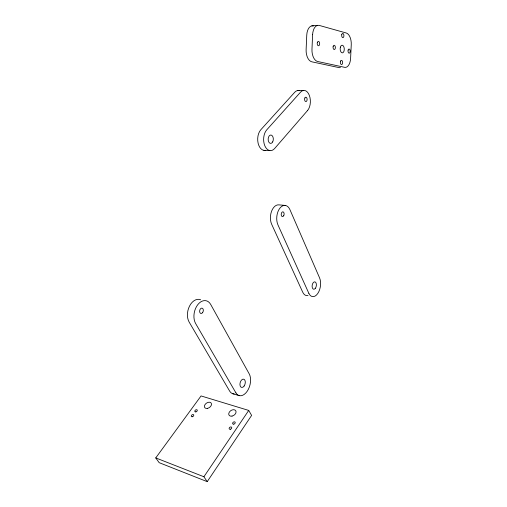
<?xml version="1.0" encoding="UTF-8"?>
<svg xmlns="http://www.w3.org/2000/svg" width="507" height="507" viewBox="0 0 507 507"><rect width="100%" height="100%" fill="white"/><g stroke="black" fill="none" stroke-linecap="round" stroke-linejoin="round"><path stroke-width="0.76" d="M207.224 481.65L251.611 415.41L248.728 410.429L201.057 395.935L155.744 457.916L159.166 462.669L207.224 481.65L203.903 476.751L155.744 457.916M203.903 476.751L248.728 410.429M311.811 25.87L317.655 25.35M297.603 90.588L303.446 90.436M263.938 150.389L269.851 150.585M285.409 205.436L279.123 204.885A11.838 7.193 -84.3 0 0 271.613 211.14A11.838 7.193 -84.3 0 0 271.676 224.278L302.761 292.273A11.135 6.306 -81.1 0 0 308.028 295.448M232.865 393.762L239.152 395.599M234.202 393.939A12.656 7.649 -74.8 0 1 229.627 391.055L189.149 322.072A13.429 8.955 -77 0 1 189.567 306.006A13.429 8.955 -77 0 1 200.633 299.764M265.643 150.319A11.376 7.079 -88.8 0 1 258.126 143.259A11.376 7.079 -88.8 0 1 260.826 129.741L294.706 92.287A10.894 6.376 89.6 0 1 299.143 90.683M340.425 67.551A10.311 5.558 88.3 0 1 338.98 67.596L311.824 61.816A10.85 6.122 87.5 0 1 306.12 49.648L306.754 35.141A10.907 6.116 86.8 0 1 313.415 25.939M312.61 34.666L311.97 49.261A10.907 6.09 87.6 0 0 317.636 61.499L344.659 67.33A10.368 5.533 88.4 0 0 350.603 58.337L351.256 44.755A10.413 5.526 87.9 0 0 346.287 33.012L319.252 25.42A10.964 6.09 87 0 0 312.61 34.666M307.591 110.469L274.686 148.469A11.439 7.054 -88.8 0 1 264.838 145.826A11.439 7.054 -88.8 0 1 266.771 129.817L300.562 92.141A10.958 6.35 89.7 0 1 309.321 95.348A10.958 6.35 89.7 0 1 307.591 110.469M235.926 392.881L195.639 323.542A13.524 8.93 -77.1 0 1 197.831 304.599A13.524 8.93 -77.1 0 1 210.716 304.485L249.216 373.881A12.745 7.618 -74.9 0 1 247.112 391.372A12.745 7.618 -74.9 0 1 235.926 392.881M308.845 293.319L277.975 224.956A11.915 7.161 -84.3 0 1 279.902 208.149A11.915 7.161 -84.3 0 1 289.96 209.708L319.581 277.899A11.198 6.274 -81.2 0 1 317.731 293.547A11.198 6.274 -81.2 0 1 308.845 293.319M195.867 411.868A1.382 0.925 -35.9 0 0 197.191 410.036A1.382 0.925 -35.9 0 0 195.062 410.48A1.382 0.925 -35.9 0 0 195.867 411.868M233.797 424.125A1.432 1.008 -35.1 0 0 235.109 422.198A1.432 1.008 -35.1 0 0 232.859 422.648A1.432 1.008 -35.1 0 0 233.797 424.125M192.337 416.735A1.394 0.932 -36.4 0 0 193.68 414.884A1.394 0.932 -36.4 0 0 191.538 415.328A1.394 0.932 -36.4 0 0 192.337 416.735M232.048 416.101A4.018 2.801 -34.5 0 0 235.736 410.714A4.018 2.801 -34.5 0 0 229.398 412.026A4.018 2.801 -34.5 0 0 232.048 416.101M230.305 429.258A1.439 1.02 -35.6 0 0 231.629 427.306A1.439 1.02 -35.6 0 0 229.367 427.762A1.439 1.02 -35.6 0 0 230.305 429.258M207.521 408.363A3.936 2.649 -35.1 0 0 211.235 403.154A3.936 2.649 -35.1 0 0 205.113 404.453A3.936 2.649 -35.1 0 0 207.521 408.363M202.54 312.686A2.712 1.8 -77.2 0 0 202.261 308.218A2.712 1.8 -77.2 0 0 199.631 311.507A2.712 1.8 -77.2 0 0 202.54 312.686M244.14 385.998A4.246 2.541 -74.9 0 0 243.785 379.211A4.246 2.541 -74.9 0 0 239.938 384.68A4.246 2.541 -74.9 0 0 244.14 385.998M283.762 215.602A2.389 1.439 -84.5 0 0 282.95 211.85A2.389 1.439 -84.5 0 0 281.296 215.215A2.389 1.439 -84.5 0 0 283.762 215.602M315.424 288.223A3.733 2.091 -81.2 0 0 315.215 281.987A3.733 2.091 -81.2 0 0 312.109 286.423A3.733 2.091 -81.2 0 0 315.424 288.223M304.91 97.921A2.186 1.261 89.6 0 0 305.607 101.514A2.186 1.261 89.6 0 0 307.052 98.694A2.186 1.261 89.6 0 0 304.91 97.921M272.696 141.903A4.195 2.586 -88.8 0 0 271.245 135.084A4.195 2.586 -88.8 0 0 268.298 140.661A4.195 2.586 -88.8 0 0 272.696 141.903M348.151 50.085A2.066 1.09 88.3 0 0 349.177 53.165A2.066 1.09 88.3 0 0 350.039 50.054A2.066 1.09 88.3 0 0 348.151 50.085M341.794 34.476A2.104 1.115 87.5 0 0 342.852 37.638A2.104 1.115 87.5 0 0 343.733 34.501A2.104 1.115 87.5 0 0 341.794 34.476M333.181 46.352A2.123 1.153 87.8 0 0 334.278 49.528A2.123 1.153 87.8 0 0 335.178 46.333A2.123 1.153 87.8 0 0 333.181 46.352M340.387 47.151A3.834 2.053 88 0 0 342.333 52.874A3.834 2.053 88 0 0 343.942 47.094A3.834 2.053 88 0 0 340.387 47.151M340.679 61.03A2.085 1.122 88.6 0 0 341.281 64.497A2.085 1.122 88.6 0 0 342.58 61.898A2.085 1.122 88.6 0 0 340.679 61.03M317.344 42.487A2.186 1.217 87.3 0 0 318.51 45.763A2.186 1.217 87.3 0 0 319.454 42.48A2.186 1.217 87.3 0 0 317.344 42.487"/></g></svg>
